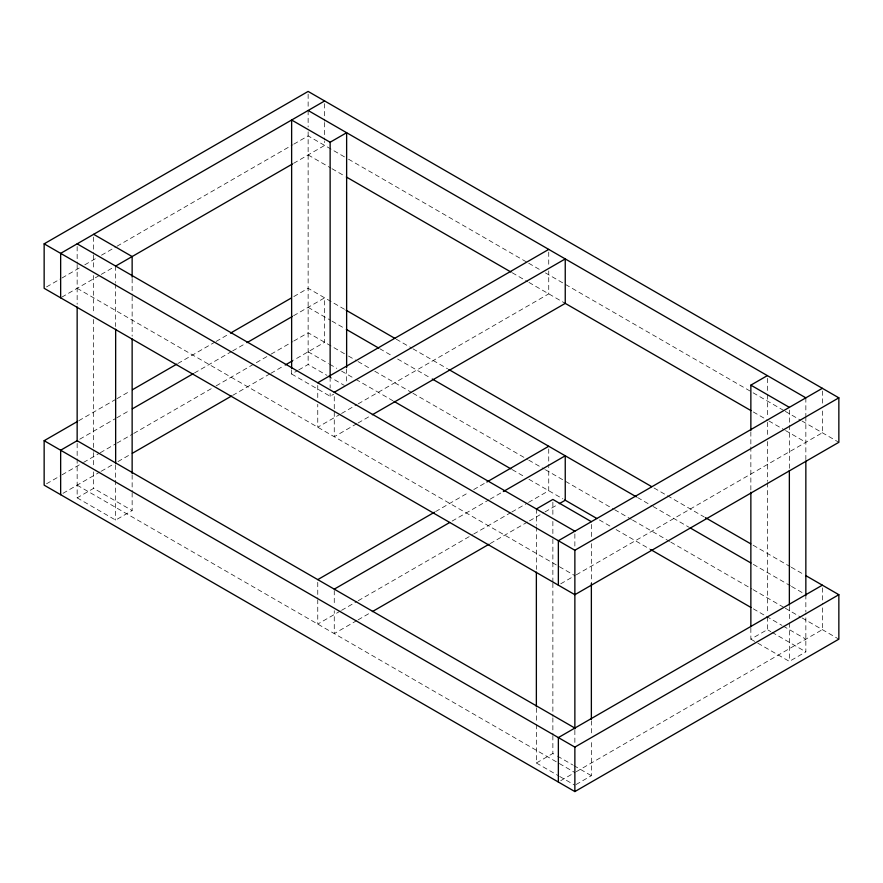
<?xml version="1.0" encoding="UTF-8"?>
<svg xmlns="http://www.w3.org/2000/svg" width="883" height="883" viewBox="0 0 883 883"><rect width="100%" height="100%" fill="white"/><g stroke="black" fill="none" stroke-linecap="round" stroke-linejoin="round"><path stroke-width="0.66" stroke-dasharray="4.42 3.31" d="M46.534 286.92L60.872 278.642M62.064 277.946L79.989 267.604M84.768 264.845L96.711 257.946M101.49 255.198L115.816 246.92M117.02 246.225L292.604 144.856M293.796 144.161L308.134 135.883L347.306 158.51M61.832 297.141L100.066 275.066M101.258 274.37L114.404 266.787M293.575 163.344L324.635 145.408L324.635 141.368M78.786 420.705L115.816 399.326M117.02 398.641L130.154 391.059M177.936 363.465L214.966 342.085M216.158 341.401L228.101 334.502M293.796 296.578L308.134 288.299L344.922 309.536M79.757 439.204L115.596 418.509M116.788 417.825L129.933 410.231M194.437 372.99L231.456 351.611M232.659 350.926L245.794 343.344M293.575 315.75L324.635 297.825L324.635 342.273L293.575 360.209M46.534 483.785L60.872 475.507M62.064 474.811L82.373 463.089M83.565 462.405L99.095 453.443M100.287 452.747L115.816 443.785M117.02 443.089L132.538 434.127M133.741 433.443L211.379 388.608M216.158 385.849L269.911 354.823M271.103 354.127L292.604 341.721M293.796 341.026L308.134 332.748L347.306 355.374M63.002 493.321L100.066 471.93M101.258 471.235L113.212 464.348M117.98 461.588L129.933 454.69M232.659 395.374L269.69 373.995M270.882 373.31L284.017 365.728M77.152 443.398L77.152 497.857L93.642 488.332L132.141 510.562L132.141 492.714M291.633 369.911L291.633 374.028L297.527 370.628M298.708 369.944L308.134 364.502L326.798 375.275M77.152 497.857L115.651 520.087L132.141 510.562M291.633 374.028L330.132 396.257L333.664 394.215M340.385 414.149L317.759 427.206L317.759 404.315M341.566 413.465L357.052 404.524M358.244 403.84L548.74 293.851L548.74 270.949M356.875 423.674L334.26 436.732L334.26 393.63M358.068 422.99L371.169 415.429M435.628 511.566L468.972 492.317M473.729 489.568L485.639 482.692M452.129 521.091L489.039 499.789M490.231 499.094L502.14 492.217M340.385 611.014L317.759 624.071L317.759 599.833M341.566 610.33L357.052 601.389M358.244 600.705L472.537 534.712M473.729 534.027L510.639 512.714M511.831 512.03L527.317 503.089M528.498 502.405L548.74 490.716L548.74 466.467M356.875 620.539L334.26 633.597L334.26 610.705M358.068 619.855L371.169 612.294M490.231 543.553L528.332 521.555M529.524 520.871L543.807 512.615M544.999 511.93L558.1 504.37M560.727 583.818L575.087 575.517M576.29 574.833L822.349 432.769L822.349 409.867M536.367 724.546L536.367 762.989L552.868 753.464L556.367 755.484M750.859 628.177L750.859 639.16L767.349 629.634L770.859 631.654M560.727 780.682L575.087 772.382M576.29 771.698L822.349 629.634L822.349 605.385M576.047 784.534L591.367 775.693L591.367 739.987M757.857 643.199L789.358 661.389L805.848 651.864L805.848 613.409M348.509 159.194L527.537 262.56M528.729 263.244L540.672 270.143M545.44 272.891L751.93 392.107M753.122 392.803L784.159 410.716M785.351 411.401L800.87 420.363M802.062 421.048L838.85 442.295M308.134 154.933L330.816 168.035M332.008 168.719L345.132 176.302M512.239 272.77L527.747 281.732M528.939 282.417L564.06 302.692M753.331 411.975L767.658 420.242M768.85 420.926L784.369 429.889M785.561 430.573L805.848 442.295M396.246 339.171L411.765 348.123M412.957 348.818L447.571 368.796M654.06 488.012L704.192 516.952M753.122 545.208L790.119 566.577M791.323 567.261L804.446 574.844M308.134 307.35L330.816 320.441M332.008 321.136L345.132 328.708M379.745 348.697L392.88 356.279M397.648 359.028L431.07 378.321M637.559 497.537L651.886 505.816M653.078 506.5L688.883 527.173M753.331 564.38L790.34 585.749M791.532 586.433L804.656 594.016M348.509 356.059L356.853 360.882M358.056 361.566L369.988 368.465M374.767 371.224L411.765 392.582M412.957 393.266L527.537 459.425M528.729 460.109L544.248 469.072M545.44 469.756L613.475 509.038M614.667 509.734L631.378 519.381M632.57 520.065L669.579 541.422M670.771 542.118L751.93 588.972M753.122 589.667L784.159 607.581M785.351 608.266L800.87 617.228M802.062 617.912L838.85 639.16M308.134 351.798L328.421 363.52M329.613 364.204L336.776 368.343M341.555 371.092L354.679 378.675M355.871 379.37L392.88 400.727M512.239 469.635L524.171 476.533M528.939 479.281L562.89 498.884M599.369 519.944L610.109 526.147M616.069 529.59L650.683 549.579M753.331 608.84L765.274 615.727M766.466 616.422L781.985 625.374M783.177 626.069L805.848 639.16M327.968 375.948L344.293 385.385M772.018 632.327L805.848 651.864M750.859 639.16L756.687 642.526M77.152 288.299L558.155 566.003M559.347 566.687L574.866 575.65M557.537 756.157L572.703 764.91M573.862 765.583L591.367 775.693M77.152 485.164L558.155 762.868M559.347 763.552L574.866 772.515M536.367 762.989L558.531 775.793M559.701 776.466L574.866 785.219M822.349 391.003L822.349 404.48M822.349 587.868L822.349 604.038M805.848 397.836L805.848 415.694M805.848 416.699L805.848 459.624M805.848 594.7L805.848 612.04M789.358 410.109L789.358 423.84M789.358 425.22L789.358 469.149M789.358 606.466L789.358 621.566M789.358 622.934L789.358 661.389M767.349 378.354L767.349 393.465M767.349 394.833L767.349 416.809M767.349 422.295L767.349 436.025M767.349 441.522L767.349 481.345M767.349 482.714L767.349 613.155M767.349 616.93L767.349 629.634M750.859 431.82L750.859 445.551M750.859 446.93L750.859 490.871M591.367 524.414L591.367 538.144M591.367 543.641L591.367 583.464M591.367 720.771L591.367 734.501M574.866 533.895L574.866 547.67M574.866 730.296L574.866 744.226M552.868 502.195L552.868 515.926M552.868 521.411L552.868 537.89M552.868 539.27L552.868 581.831M552.868 583.199L552.868 716.389M552.868 717.769L552.868 734.237M552.868 735.616L552.868 753.464M548.74 252.097L548.74 265.562M548.74 448.961L548.74 465.12M536.367 508.972L536.367 525.451M536.367 526.82L536.367 569.392M536.367 708.067L536.367 723.166M346.633 368.884L346.633 382.615M334.26 590.495L334.26 605.308M330.132 377.03L330.132 388.012M330.132 393.509L330.132 396.257M324.635 103.653L324.635 121.17M324.635 122.516L324.635 140.022M317.759 385.452L317.759 398.917M317.759 582.316L317.759 598.486M308.134 94.128L308.134 107.594M308.134 110.485L308.134 126.964M308.134 131.843L308.134 364.502M132.141 278.509L132.141 294.988M132.141 296.357L132.141 336.18M132.141 474.866L132.141 491.334M115.651 266.07L115.651 282.549M115.651 283.918L115.651 326.489M115.651 465.164L115.651 478.895M115.651 480.264L115.651 520.087M93.642 237.063L93.642 253.542M93.642 254.911L93.642 270.021M93.642 275.507L93.642 313.951M93.642 319.447L93.642 451.268M93.642 452.637L93.642 466.367M93.642 471.864L93.642 488.332M77.152 246.534L77.152 263.068M77.152 264.436L77.152 304.26"/><path stroke-width="1.32" d="M44.15 243.84L308.134 91.435L838.85 397.836L838.85 442.295L574.866 594.7L44.15 288.299L44.15 243.84L574.866 550.252L838.85 397.836M324.635 100.96L60.651 253.366L60.651 297.825M115.651 266.07L132.141 256.545L132.141 277.141M132.318 256.445L292.383 164.028M291.633 368.542L291.633 120.011L330.132 142.24L346.633 132.715L346.633 367.505M805.638 575.528L838.85 594.7L838.85 639.16L574.866 791.565L44.15 485.164L44.15 440.705L77.594 421.401M132.538 389.679L176.743 364.16M230.496 333.123L291.412 297.957M77.373 440.573L60.651 450.231L60.651 494.69M132.318 408.851L193.234 373.686M246.986 342.648L292.383 316.445M132.318 453.31L231.456 396.07M285.209 365.032L292.383 360.893M317.759 382.758L548.74 249.403M334.26 392.284L565.241 258.929L565.241 303.377L372.361 414.734M317.759 579.623L434.436 512.25M486.831 482.008L548.74 446.268M334.26 589.149L449.745 522.471M503.332 491.533L565.241 455.794L565.241 500.242L559.292 503.685M536.367 508.972L552.868 499.447L591.367 521.676M750.859 430.451L750.859 385.143L767.349 375.617M372.361 611.599L489.039 544.237M822.349 388.31L558.365 540.727L558.365 585.175M822.349 585.175L558.365 737.592L558.365 782.04M44.15 440.705L574.866 747.117L838.85 594.7M308.134 110.485L805.848 397.836M750.859 385.143L789.358 407.361M346.324 176.986L511.036 272.085M564.756 303.09L750.947 410.595M346.114 310.231L395.054 338.476M448.763 369.491L651.665 486.632M705.385 517.648L750.738 543.829M346.324 329.403L378.553 348.001M432.262 379.017L636.367 496.853M690.076 527.857L750.947 563.001M394.072 401.423L511.036 468.95M564.756 499.955L596.974 518.564M650.683 549.579L750.947 607.46M93.642 234.315L132.141 256.545M77.152 243.84L574.866 531.202M77.152 440.705L574.866 728.067M805.848 461.003L805.848 595.561M789.358 470.529L789.358 605.087M750.859 492.239L750.859 626.798M591.367 583.464L591.367 719.391M574.866 550.252L574.866 728.916M574.866 747.117L574.866 791.565M536.367 572.129L536.367 706.698M330.132 142.24L330.132 377.03M132.141 338.929L132.141 473.487M115.651 329.227L115.651 463.796M77.152 307.008L77.152 441.566"/></g></svg>
